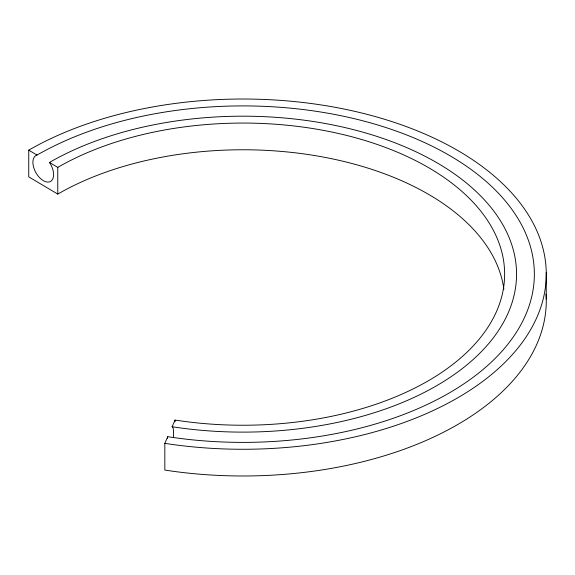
<?xml version="1.0" encoding="UTF-8"?>
<svg xmlns="http://www.w3.org/2000/svg" width="575" height="575" viewBox="0 0 575 575"><rect width="100%" height="100%" fill="white"/><g stroke="black" fill="none" stroke-linecap="round" stroke-linejoin="round"><path stroke-width="0.86" d="M167.44 438.272L167.756 436.698L175.404 437.812A291.417 168.245 0 0 0 524.422 230.604A291.417 168.245 0 0 0 42.708 151.908L36.167 155.415A14.871 8.467 60.7 0 0 35.851 172.579A14.871 8.467 60.7 0 0 50.665 181.369A14.871 8.467 60.7 0 0 50.356 163.839L49.464 162.452A273.607 157.967 0 0 1 507.222 233.263A273.607 157.967 0 0 1 172.126 426.736L172.435 426.88A14.871 2.976 -81.7 0 1 173.406 437.266M546.042 294.134A303.327 175.123 0 0 1 172.644 471.22L164.831 470.077L164.831 443.368L167.756 436.698M172.126 426.736L175.044 420.066L182.289 421.123A261.697 151.088 0 0 0 495.715 235.046A261.697 151.088 0 0 0 63.128 164.371L57.773 167.382L49.464 162.452M503.851 289.16A261.697 151.088 0 0 0 337.065 159.879A261.697 151.088 0 0 0 63.128 191.08L57.773 194.091L28.75 176.863L28.75 150.154L34.522 146.905A303.327 175.123 0 0 1 535.929 228.821A303.327 175.123 0 0 1 172.644 444.504L164.831 443.368M28.75 150.154L37.059 155.085M546.25 272.313L546.25 299.022M175.044 420.066L175.044 421.849M57.773 167.382L57.773 194.091"/></g></svg>
